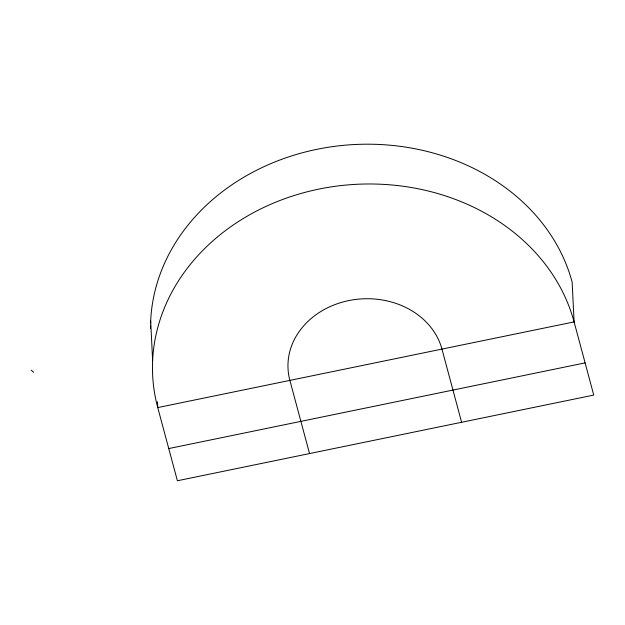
<?xml version="1.0" encoding="UTF-8"?>
<svg xmlns="http://www.w3.org/2000/svg" width="625" height="625" viewBox="0 0 625 625"><rect width="100%" height="100%" fill="white"/><g stroke="black" fill="none" stroke-linecap="round" stroke-linejoin="round"><path stroke-width="0.94" d="M168.75 448.562L585.102 362.883M31.25 370.148L33.672 372.32M461.609 422.273L441.953 349.102A77.992 65.992 -2.8 0 0 348.68 300.602A77.992 65.992 -2.8 0 0 289.883 380.391L309.539 453.57M157.453 401.758L157.742 407.586L177.398 480.758L593.75 395.086L574.094 321.906L572.148 282.133A213.531 180.688 -2.8 0 0 342.68 145.414A213.531 180.688 -2.8 0 0 150.57 323.758M150.672 320.891L152.617 360.672M150.516 328.57A213.531 180.688 -2.8 0 1 150.531 325.68M574.094 321.906L157.742 407.586A213.531 180.688 -2.8 0 1 318.734 189.125A213.531 180.688 -2.8 0 1 574.094 321.906"/></g></svg>
